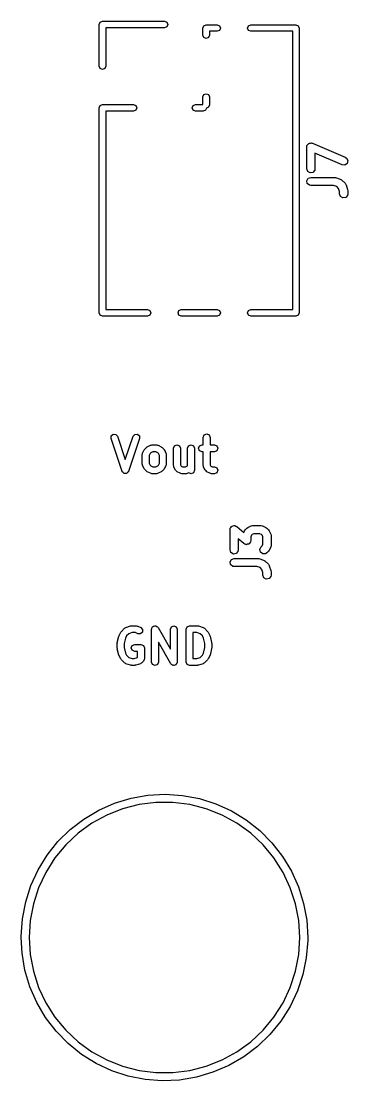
# Model space of a CAD drawing. Extents: x 83.4 to 116.6, y -116.6 to -83.4.
# Drawn here: x 83.39 to 89.35, y -116.61 to -97.28 of the extents above; entities that cross this region are included whole.
import ezdxf

# ---------------------------------------------------------------- set-up
doc = ezdxf.new("R2010")
doc.units = 0
doc.layers.add('BLACK', color=7, linetype='CONTINUOUS')

msp = doc.modelspace()

# ---------------------------------------------------------------- linework, layer by layer
at = {"layer": 'BLACK', "linetype": 'CONTINUOUS'}
for p, q in [((84.8276, -97.2926), (84.87, -97.275)), ((84.87, -97.275), (86, -97.275)), ((86, -97.275), (86.0424, -97.2926)), ((84.81, -97.335), (84.8276, -97.2926)), ((84.81, -98.095), (84.81, -97.335)), ((86, -97.395), (84.93, -97.395)), ((84.93, -97.395), (84.93, -98.095)), ((86.0424, -97.3774), (86, -97.395)), ((86.0424, -97.2926), (86.06, -97.335)), ((86.06, -97.335), (86.0424, -97.3774)), ((86.7, -97.4), (86.7176, -97.3576)), ((86.7, -97.5315), (86.7, -97.4)), ((86.7176, -97.3576), (86.76, -97.34)), ((86.76, -97.34), (86.9625, -97.34)), ((86.9625, -97.46), (86.82, -97.46)), ((86.82, -97.46), (86.82, -97.5315)), ((86.9625, -97.34), (87.0049, -97.3576)), ((87.0049, -97.4424), (86.9625, -97.46)), ((87.0049, -97.3576), (87.0225, -97.4)), ((87.0225, -97.4), (87.0049, -97.4424)), ((87.5175, -97.4), (87.5351, -97.3576)), ((87.5351, -97.4424), (87.5175, -97.4)), ((87.5351, -97.3576), (87.5775, -97.34)), ((87.5775, -97.46), (87.5351, -97.4424)), ((87.5775, -97.34), (88.4, -97.34)), ((88.34, -97.46), (87.5775, -97.46)), ((88.34, -102.54), (88.34, -97.46)), ((88.4, -97.34), (88.4424, -97.3576)), ((88.4424, -97.3576), (88.46, -97.4)), ((88.46, -97.4), (88.46, -102.6)), ((86.7176, -97.574), (86.7, -97.5315)), ((86.76, -97.5915), (86.7176, -97.574)), ((86.8024, -97.574), (86.76, -97.5915)), ((86.82, -97.5315), (86.8024, -97.574)), ((84.8276, -98.1374), (84.81, -98.095)), ((84.87, -98.155), (84.8276, -98.1374)), ((84.9124, -98.1374), (84.87, -98.155)), ((84.93, -98.095), (84.9124, -98.1374)), ((86.7, -98.6585), (86.7176, -98.616)), ((86.7176, -98.616), (86.76, -98.5985)), ((86.76, -98.5985), (86.8024, -98.616)), ((86.8024, -98.616), (86.82, -98.6585)), ((84.81, -98.855), (84.8276, -98.8126)), ((84.8276, -98.8126), (84.87, -98.795)), ((84.87, -98.795), (85.4365, -98.795)), ((85.4365, -98.795), (85.479, -98.8126)), ((85.479, -98.8126), (85.4965, -98.855)), ((86.5035, -98.855), (86.521, -98.8126)), ((86.521, -98.8126), (86.5635, -98.795)), ((86.5635, -98.795), (86.7, -98.795)), ((86.7, -98.795), (86.7, -98.6585)), ((86.82, -98.8015), (86.8024, -98.844)), ((86.82, -98.6585), (86.82, -98.8015)), ((84.81, -102.6), (84.81, -98.855)), ((85.4365, -98.915), (84.93, -98.915)), ((84.93, -98.915), (84.93, -102.54)), ((85.479, -98.8974), (85.4365, -98.915)), ((85.4965, -98.855), (85.479, -98.8974)), ((86.521, -98.8974), (86.5035, -98.855)), ((86.5635, -98.915), (86.521, -98.8974)), ((86.7065, -98.915), (86.5635, -98.915)), ((86.749, -98.8974), (86.7065, -98.915)), ((86.7646, -98.8596), (86.749, -98.8974)), ((86.8024, -98.844), (86.7646, -98.8596)), ((88.5964, -99.5714), (88.601, -99.5458)), ((88.5964, -99.9714), (88.5964, -99.5714)), ((88.601, -99.5458), (88.6066, -99.539)), ((88.6066, -99.539), (88.6087, -99.5304)), ((88.6087, -99.5304), (88.6227, -99.5199)), ((88.6227, -99.5199), (88.6339, -99.5065)), ((88.6339, -99.5065), (88.6427, -99.5049)), ((88.6427, -99.5049), (88.6497, -99.4996)), ((88.6497, -99.4996), (88.6672, -99.5006)), ((88.6672, -99.5006), (88.6845, -99.4976)), ((88.6845, -99.4976), (88.6921, -99.502)), ((88.6921, -99.502), (88.701, -99.5025)), ((88.701, -99.5025), (89.301, -99.7596)), ((89.2419, -99.8975), (88.7464, -99.6852)), ((88.7464, -99.6852), (88.7464, -99.9714)), ((89.301, -99.7596), (89.3228, -99.7739)), ((89.3228, -99.7739), (89.3459, -99.8197)), ((88.614, -100.02), (88.5964, -99.9714)), ((88.7464, -99.9714), (88.7419, -99.9971)), ((89.2931, -99.9004), (89.2419, -99.8975)), ((89.3342, -99.8696), (89.2931, -99.9004)), ((89.3459, -99.8197), (89.3342, -99.8696)), ((88.5976, -100.187), (88.6232, -100.143)), ((88.6584, -100.045), (88.614, -100.02)), ((88.6232, -100.143), (88.6714, -100.125)), ((88.7089, -100.036), (88.6584, -100.045)), ((88.6714, -100.125), (89.1, -100.125)), ((88.7419, -99.9971), (88.7089, -100.036)), ((89.1, -100.125), (89.1221, -100.129)), ((89.1221, -100.129), (89.1237, -100.129)), ((89.1237, -100.129), (89.2094, -100.157)), ((89.2094, -100.157), (89.2323, -100.17)), ((89.2323, -100.17), (89.2347, -100.174)), ((89.2347, -100.174), (89.2387, -100.176)), ((89.2387, -100.176), (89.2959, -100.233)), ((88.6065, -100.237), (88.5976, -100.187)), ((88.6458, -100.27), (88.6065, -100.237)), ((88.6714, -100.275), (88.6458, -100.27)), ((89.0878, -100.275), (88.6714, -100.275)), ((89.1452, -100.294), (89.0878, -100.275)), ((89.1773, -100.326), (89.1452, -100.294)), ((89.1964, -100.384), (89.1773, -100.326)), ((89.2959, -100.233), (89.3108, -100.254)), ((89.3108, -100.254), (89.3112, -100.258)), ((89.3112, -100.258), (89.314, -100.262)), ((89.314, -100.262), (89.3426, -100.348)), ((89.3426, -100.348), (89.3459, -100.37)), ((89.3459, -100.37), (89.3464, -100.371)), ((89.3464, -100.371), (89.3464, -100.429)), ((89.1964, -100.429), (89.1964, -100.384)), ((89.214, -100.477), (89.1964, -100.429)), ((89.2584, -100.502), (89.214, -100.477)), ((89.3089, -100.494), (89.2584, -100.502)), ((89.3419, -100.454), (89.3089, -100.494)), ((89.3464, -100.429), (89.3419, -100.454)), ((84.8276, -102.642), (84.81, -102.6)), ((84.87, -102.66), (84.8276, -102.642)), ((85.6925, -102.66), (84.87, -102.66)), ((84.93, -102.54), (85.6925, -102.54)), ((85.6925, -102.54), (85.7349, -102.558)), ((85.7349, -102.642), (85.6925, -102.66)), ((85.7349, -102.558), (85.7525, -102.6)), ((85.7525, -102.6), (85.7349, -102.642)), ((86.2475, -102.6), (86.2651, -102.558)), ((86.2651, -102.642), (86.2475, -102.6)), ((86.2651, -102.558), (86.3075, -102.54)), ((86.3075, -102.66), (86.2651, -102.642)), ((86.3075, -102.54), (86.9625, -102.54)), ((86.9625, -102.66), (86.3075, -102.66)), ((86.9625, -102.54), (87.0049, -102.558)), ((87.0049, -102.642), (86.9625, -102.66)), ((87.0049, -102.558), (87.0225, -102.6)), ((87.0225, -102.6), (87.0049, -102.642)), ((87.5175, -102.6), (87.5351, -102.558)), ((87.5351, -102.642), (87.5175, -102.6)), ((87.5351, -102.558), (87.5775, -102.54)), ((87.5775, -102.66), (87.5351, -102.642)), ((87.5775, -102.54), (88.34, -102.54)), ((88.4, -102.66), (87.5775, -102.66)), ((88.4424, -102.642), (88.4, -102.66)), ((88.46, -102.6), (88.4424, -102.642)), ((85.0298, -104.843), (85.066, -104.812)), ((85.066, -104.812), (85.1137, -104.816)), ((85.1137, -104.816), (85.145, -104.852)), ((85.4264, -104.852), (85.4578, -104.816)), ((85.4578, -104.816), (85.5055, -104.812)), ((85.5055, -104.812), (85.5416, -104.843)), ((86.7272, -104.827), (86.7714, -104.809)), ((86.7714, -104.809), (86.8156, -104.827)), ((85.0264, -104.891), (85.0298, -104.843)), ((85.2264, -105.491), (85.0264, -104.891)), ((85.145, -104.852), (85.2857, -105.274)), ((85.2857, -105.274), (85.4264, -104.852)), ((85.545, -104.891), (85.345, -105.491)), ((85.5416, -104.843), (85.545, -104.891)), ((85.6863, -105.044), (85.7435, -105.016)), ((85.7435, -105.016), (85.758, -105.014)), ((85.758, -105.014), (85.7714, -105.009)), ((85.7714, -105.009), (85.8571, -105.009)), ((85.8571, -105.009), (85.8706, -105.014)), ((85.8706, -105.014), (85.8851, -105.016)), ((85.8851, -105.016), (85.9422, -105.044)), ((86.1844, -105.027), (86.2286, -105.009)), ((86.2286, -105.009), (86.2728, -105.027)), ((86.4415, -105.027), (86.4857, -105.009)), ((86.4857, -105.009), (86.5299, -105.027)), ((86.6415, -105.027), (86.6857, -105.009)), ((86.6857, -105.009), (86.7089, -105.009)), ((86.7089, -104.871), (86.7272, -104.827)), ((86.7089, -105.009), (86.7089, -104.871)), ((86.8156, -104.827), (86.8339, -104.871)), ((86.8339, -104.871), (86.8339, -105.009)), ((86.8339, -105.009), (86.9143, -105.009)), ((86.9143, -105.009), (86.9585, -105.027)), ((85.5946, -105.186), (85.6002, -105.172)), ((85.5946, -105.357), (85.5946, -105.186)), ((85.6002, -105.172), (85.6012, -105.158)), ((85.6012, -105.158), (85.6298, -105.101)), ((85.6298, -105.101), (85.6376, -105.094)), ((85.6376, -105.094), (85.6415, -105.084)), ((85.6415, -105.084), (85.6701, -105.056)), ((85.6701, -105.056), (85.6796, -105.052)), ((85.6796, -105.052), (85.6863, -105.044)), ((85.7371, -105.166), (85.7196, -105.2)), ((85.7196, -105.2), (85.7196, -105.342)), ((85.7513, -105.151), (85.7371, -105.166)), ((85.7862, -105.134), (85.7513, -105.151)), ((85.8424, -105.134), (85.7862, -105.134)), ((85.8773, -105.151), (85.8424, -105.134)), ((85.8915, -105.166), (85.8773, -105.151)), ((85.9089, -105.2), (85.8915, -105.166)), ((85.9089, -105.342), (85.9089, -105.2)), ((85.9422, -105.044), (85.949, -105.052)), ((85.949, -105.052), (85.9585, -105.056)), ((85.9585, -105.056), (85.987, -105.084)), ((85.987, -105.084), (85.991, -105.094)), ((85.991, -105.094), (85.9988, -105.101)), ((85.9988, -105.101), (86.0273, -105.158)), ((86.0273, -105.158), (86.0284, -105.172)), ((86.0284, -105.172), (86.0339, -105.186)), ((86.0339, -105.186), (86.0339, -105.357)), ((86.1661, -105.071), (86.1844, -105.027)), ((86.1661, -105.386), (86.1661, -105.071)), ((86.2728, -105.027), (86.2911, -105.071)), ((86.2911, -105.071), (86.2911, -105.371)), ((86.4232, -105.071), (86.4415, -105.027)), ((86.4232, -105.388), (86.4232, -105.071)), ((86.5299, -105.027), (86.5482, -105.071)), ((86.5482, -105.071), (86.5482, -105.471)), ((86.6232, -105.071), (86.6415, -105.027)), ((86.6415, -105.116), (86.6232, -105.071)), ((86.6857, -105.134), (86.6415, -105.116)), ((86.7089, -105.134), (86.6857, -105.134)), ((86.7089, -105.386), (86.7089, -105.134)), ((86.9143, -105.134), (86.8339, -105.134)), ((86.8339, -105.134), (86.8339, -105.371)), ((86.9585, -105.116), (86.9143, -105.134)), ((86.9585, -105.027), (86.9768, -105.071)), ((86.9768, -105.071), (86.9585, -105.116)), ((85.6002, -105.371), (85.5946, -105.357)), ((85.6012, -105.385), (85.6002, -105.371)), ((85.6298, -105.442), (85.6012, -105.385)), ((85.7196, -105.342), (85.7371, -105.377)), ((85.7371, -105.377), (85.7513, -105.391)), ((85.7513, -105.391), (85.7862, -105.409)), ((85.8424, -105.409), (85.8773, -105.391)), ((85.8773, -105.391), (85.8915, -105.377)), ((85.8915, -105.377), (85.9089, -105.342)), ((86.0273, -105.385), (85.9988, -105.442)), ((86.0284, -105.371), (86.0273, -105.385)), ((86.0339, -105.357), (86.0284, -105.371)), ((86.1716, -105.399), (86.1661, -105.386)), ((86.1727, -105.414), (86.1716, -105.399)), ((86.2911, -105.371), (86.3037, -105.396)), ((86.3037, -105.396), (86.329, -105.409)), ((86.3852, -105.409), (86.4201, -105.391)), ((86.4201, -105.391), (86.4232, -105.388)), ((86.7145, -105.399), (86.7089, -105.386)), ((86.7155, -105.414), (86.7145, -105.399)), ((86.8339, -105.371), (86.8466, -105.396)), ((86.8466, -105.396), (86.8719, -105.409)), ((85.2295, -105.495), (85.2264, -105.491)), ((85.2298, -105.499), (85.2295, -105.495)), ((85.2448, -105.512), (85.2298, -105.499)), ((85.2578, -105.527), (85.2448, -105.512)), ((85.2624, -105.528), (85.2578, -105.527)), ((85.2659, -105.531), (85.2624, -105.528)), ((85.2857, -105.529), (85.2659, -105.531)), ((85.3055, -105.531), (85.2857, -105.529)), ((85.309, -105.528), (85.3055, -105.531)), ((85.3137, -105.527), (85.309, -105.528)), ((85.3266, -105.512), (85.3137, -105.527)), ((85.3416, -105.499), (85.3266, -105.512)), ((85.3419, -105.495), (85.3416, -105.499)), ((85.345, -105.491), (85.3419, -105.495)), ((85.6376, -105.449), (85.6298, -105.442)), ((85.6415, -105.458), (85.6376, -105.449)), ((85.6701, -105.487), (85.6415, -105.458)), ((85.6796, -105.491), (85.6701, -105.487)), ((85.6863, -105.499), (85.6796, -105.491)), ((85.7435, -105.527), (85.6863, -105.499)), ((85.758, -105.528), (85.7435, -105.527)), ((85.7714, -105.534), (85.758, -105.528)), ((85.8571, -105.534), (85.7714, -105.534)), ((85.7862, -105.409), (85.8424, -105.409)), ((85.8706, -105.528), (85.8571, -105.534)), ((85.8851, -105.527), (85.8706, -105.528)), ((85.9422, -105.499), (85.8851, -105.527)), ((85.949, -105.491), (85.9422, -105.499)), ((85.9585, -105.487), (85.949, -105.491)), ((85.9871, -105.458), (85.9585, -105.487)), ((85.991, -105.449), (85.9871, -105.458)), ((85.9988, -105.442), (85.991, -105.449)), ((86.2012, -105.471), (86.1727, -105.414)), ((86.2162, -105.484), (86.2012, -105.471)), ((86.2292, -105.499), (86.2162, -105.484)), ((86.2863, -105.527), (86.2292, -105.499)), ((86.3008, -105.528), (86.2863, -105.527)), ((86.3143, -105.534), (86.3008, -105.528)), ((86.4, -105.534), (86.3143, -105.534)), ((86.329, -105.409), (86.3852, -105.409)), ((86.4134, -105.528), (86.4, -105.534)), ((86.428, -105.527), (86.4134, -105.528)), ((86.4469, -105.518), (86.428, -105.527)), ((86.4857, -105.534), (86.4469, -105.518)), ((86.5299, -105.516), (86.4857, -105.534)), ((86.5482, -105.471), (86.5299, -105.516)), ((86.7441, -105.471), (86.7155, -105.414)), ((86.7591, -105.484), (86.7441, -105.471)), ((86.772, -105.499), (86.7591, -105.484)), ((86.8292, -105.527), (86.772, -105.499)), ((86.8437, -105.528), (86.8292, -105.527)), ((86.8571, -105.534), (86.8437, -105.528)), ((86.9143, -105.534), (86.8571, -105.534)), ((86.8719, -105.409), (86.9143, -105.409)), ((86.9143, -105.409), (86.9585, -105.427)), ((86.9585, -105.516), (86.9143, -105.534)), ((86.9585, -105.427), (86.9768, -105.471)), ((86.9768, -105.471), (86.9585, -105.516)), ((87.1964, -106.555), (87.1984, -106.544)), ((87.1964, -106.926), (87.1964, -106.555)), ((87.1979, -106.54), (87.1995, -106.538)), ((87.1984, -106.544), (87.1979, -106.54)), ((87.1995, -106.538), (87.201, -106.529)), ((87.201, -106.529), (87.2139, -106.514)), ((87.2139, -106.514), (87.2244, -106.497)), ((87.2244, -106.497), (87.2301, -106.495)), ((87.2301, -106.495), (87.2339, -106.49)), ((87.2339, -106.49), (87.2538, -106.487)), ((87.2538, -106.487), (87.273, -106.48)), ((87.273, -106.48), (87.2786, -106.482)), ((87.2786, -106.482), (87.2845, -106.481)), ((87.2845, -106.481), (87.302, -106.491)), ((87.302, -106.491), (87.3208, -106.499)), ((87.3208, -106.499), (87.4465, -106.609)), ((87.4615, -106.579), (87.4748, -106.561)), ((87.4748, -106.561), (87.4755, -106.559)), ((87.4755, -106.559), (87.5041, -106.531)), ((87.5041, -106.531), (87.5225, -106.518)), ((87.5225, -106.518), (87.5236, -106.516)), ((87.5236, -106.516), (87.5807, -106.488)), ((87.5807, -106.488), (87.6057, -106.48)), ((87.6057, -106.48), (87.6101, -106.482)), ((87.6101, -106.482), (87.6143, -106.48)), ((87.6143, -106.48), (87.7571, -106.48)), ((87.7571, -106.48), (87.7828, -106.485)), ((87.7828, -106.485), (87.7862, -106.487)), ((87.7862, -106.487), (87.7907, -106.488)), ((87.7907, -106.488), (87.8478, -106.516)), ((87.8478, -106.516), (87.8658, -106.53)), ((87.8658, -106.53), (87.8673, -106.531)), ((87.8673, -106.531), (87.8959, -106.559)), ((87.8959, -106.559), (87.9088, -106.577)), ((87.4506, -106.811), (87.3464, -106.72)), ((87.3464, -106.72), (87.3464, -106.926)), ((87.4465, -106.609), (87.4615, -106.579)), ((87.575, -106.755), (87.573, -106.766)), ((87.5902, -106.657), (87.575, -106.687)), ((87.575, -106.687), (87.575, -106.755)), ((87.6016, -106.645), (87.5902, -106.657)), ((87.632, -106.63), (87.6016, -106.645)), ((87.7394, -106.63), (87.632, -106.63)), ((87.7699, -106.645), (87.7394, -106.63)), ((87.7812, -106.657), (87.7699, -106.645)), ((87.7964, -106.687), (87.7812, -106.657)), ((87.7964, -106.823), (87.7964, -106.687)), ((87.9088, -106.577), (87.9099, -106.579)), ((87.9099, -106.579), (87.9385, -106.636)), ((87.9385, -106.636), (87.9459, -106.661)), ((87.9459, -106.661), (87.9449, -106.665)), ((87.9449, -106.665), (87.9464, -106.669)), ((87.9464, -106.669), (87.9464, -106.841)), ((87.214, -106.975), (87.1964, -106.926)), ((87.3464, -106.926), (87.3419, -106.952)), ((87.4695, -106.819), (87.4506, -106.811)), ((87.487, -106.829), (87.4695, -106.819)), ((87.4929, -106.828), (87.487, -106.829)), ((87.4984, -106.83), (87.4929, -106.828)), ((87.5176, -106.823), (87.4984, -106.83)), ((87.5375, -106.82), (87.5176, -106.823)), ((87.5413, -106.815), (87.5375, -106.82)), ((87.547, -106.813), (87.5413, -106.815)), ((87.5575, -106.796), (87.547, -106.813)), ((87.5705, -106.781), (87.5575, -106.796)), ((87.572, -106.772), (87.5705, -106.781)), ((87.5736, -106.77), (87.572, -106.772)), ((87.573, -106.766), (87.5736, -106.77)), ((87.7396, -106.92), (87.7613, -106.873)), ((87.7528, -106.969), (87.7396, -106.92)), ((87.7613, -106.873), (87.7812, -106.853)), ((87.7812, -106.853), (87.7964, -106.823)), ((87.8966, -106.949), (87.8959, -106.951)), ((87.9099, -106.931), (87.8966, -106.949)), ((87.9385, -106.874), (87.9099, -106.931)), ((87.939, -106.87), (87.9385, -106.874)), ((87.9419, -106.866), (87.939, -106.87)), ((87.9464, -106.841), (87.9419, -106.866)), ((87.1976, -107.142), (87.2232, -107.098)), ((87.2065, -107.192), (87.1976, -107.142)), ((87.2584, -107), (87.214, -106.975)), ((87.2232, -107.098), (87.2714, -107.08)), ((87.3089, -106.991), (87.2584, -107)), ((87.2714, -107.08), (87.7, -107.08)), ((87.3419, -106.952), (87.3089, -106.991)), ((87.7, -107.08), (87.7221, -107.084)), ((87.7221, -107.084), (87.7237, -107.084)), ((87.7237, -107.084), (87.8094, -107.112)), ((87.7949, -106.999), (87.7528, -106.969)), ((87.846, -106.994), (87.7949, -106.999)), ((87.8094, -107.112), (87.8323, -107.125)), ((87.8323, -107.125), (87.8347, -107.129)), ((87.8347, -107.129), (87.8387, -107.131)), ((87.8387, -107.131), (87.8959, -107.188)), ((87.8673, -106.979), (87.846, -106.994)), ((87.8959, -106.951), (87.8673, -106.979)), ((87.2458, -107.225), (87.2065, -107.192)), ((87.2714, -107.23), (87.2458, -107.225)), ((87.6878, -107.23), (87.2714, -107.23)), ((87.7452, -107.249), (87.6878, -107.23)), ((87.7773, -107.281), (87.7452, -107.249)), ((87.7964, -107.339), (87.7773, -107.281)), ((87.8959, -107.188), (87.9108, -107.209)), ((87.9108, -107.209), (87.9112, -107.213)), ((87.9112, -107.213), (87.914, -107.217)), ((87.914, -107.217), (87.9426, -107.303)), ((87.9426, -107.303), (87.9459, -107.325)), ((87.9459, -107.325), (87.9464, -107.326)), ((87.9464, -107.326), (87.9464, -107.384)), ((87.7964, -107.384), (87.7964, -107.339)), ((87.814, -107.432), (87.7964, -107.384)), ((87.8584, -107.457), (87.814, -107.432)), ((87.9089, -107.449), (87.8584, -107.457)), ((87.9419, -107.409), (87.9089, -107.449)), ((87.9464, -107.384), (87.9419, -107.409)), ((85.1679, -108.499), (85.1722, -108.493)), ((85.1722, -108.493), (85.1727, -108.486)), ((85.1727, -108.486), (85.2012, -108.429)), ((85.2012, -108.429), (85.209, -108.422)), ((85.209, -108.422), (85.2129, -108.413)), ((85.2129, -108.413), (85.2701, -108.356)), ((85.2701, -108.356), (85.2835, -108.35)), ((85.2835, -108.35), (85.2945, -108.341)), ((85.3085, -108.494), (85.2875, -108.536)), ((85.2945, -108.341), (85.3802, -108.312)), ((85.348, -108.455), (85.3085, -108.494)), ((85.4101, -108.434), (85.348, -108.455)), ((85.3802, -108.312), (85.3905, -108.313)), ((85.3905, -108.313), (85.4, -108.309)), ((85.4, -108.309), (85.4857, -108.309)), ((85.471, -108.434), (85.4101, -108.434)), ((85.5149, -108.456), (85.471, -108.434)), ((85.4857, -108.309), (85.4992, -108.314)), ((85.4992, -108.314), (85.5137, -108.316)), ((85.5137, -108.316), (85.5708, -108.344)), ((85.5626, -108.459), (85.5149, -108.456)), ((85.5988, -108.428), (85.5626, -108.459)), ((85.5708, -108.344), (85.6021, -108.38)), ((85.6021, -108.38), (85.5988, -108.428)), ((85.7661, -108.371), (85.7694, -108.363)), ((85.7661, -108.971), (85.7661, -108.371)), ((85.7683, -108.355), (85.7782, -108.342)), ((85.7694, -108.363), (85.7683, -108.355)), ((85.7782, -108.342), (85.7844, -108.327)), ((85.7844, -108.327), (85.7923, -108.324)), ((85.7923, -108.324), (85.7976, -108.317)), ((85.7976, -108.317), (85.8136, -108.315)), ((85.8136, -108.315), (85.8286, -108.309)), ((85.8286, -108.309), (85.8365, -108.312)), ((85.8365, -108.312), (85.845, -108.311)), ((85.845, -108.311), (85.8578, -108.321)), ((85.8578, -108.321), (85.8728, -108.327)), ((85.8728, -108.327), (85.876, -108.335)), ((85.876, -108.335), (85.8828, -108.34)), ((85.8828, -108.34), (86.1089, -108.736)), ((86.1089, -108.371), (86.1272, -108.327)), ((86.1089, -108.736), (86.1089, -108.371)), ((86.1272, -108.327), (86.1714, -108.309)), ((86.1714, -108.309), (86.2156, -108.327)), ((86.2156, -108.327), (86.2339, -108.371)), ((86.2339, -108.371), (86.2339, -108.971)), ((86.3946, -108.371), (86.4129, -108.327)), ((86.3946, -108.971), (86.3946, -108.371)), ((86.4129, -108.327), (86.4571, -108.309)), ((86.4571, -108.309), (86.6, -108.309)), ((86.5196, -108.434), (86.5196, -108.909)), ((86.5899, -108.434), (86.5196, -108.434)), ((86.652, -108.455), (86.5899, -108.434)), ((86.6, -108.309), (86.6095, -108.313)), ((86.6095, -108.313), (86.6198, -108.312)), ((86.6198, -108.312), (86.7055, -108.341)), ((86.6915, -108.494), (86.652, -108.455)), ((86.7125, -108.536), (86.6915, -108.494)), ((86.7055, -108.341), (86.7165, -108.35)), ((86.7165, -108.35), (86.7299, -108.356)), ((86.7299, -108.356), (86.7871, -108.413)), ((86.7871, -108.413), (86.791, -108.422)), ((86.791, -108.422), (86.7988, -108.429)), ((86.7988, -108.429), (86.8273, -108.486)), ((86.8273, -108.486), (86.8278, -108.493)), ((86.8278, -108.493), (86.8321, -108.499)), ((85.1375, -108.629), (85.1405, -108.621)), ((85.1375, -108.714), (85.1375, -108.629)), ((85.1394, -108.613), (85.1679, -108.499)), ((85.1405, -108.621), (85.1394, -108.613)), ((85.2875, -108.536), (85.2625, -108.636)), ((85.2625, -108.636), (85.2625, -108.707)), ((85.3946, -108.714), (85.4129, -108.67)), ((85.4129, -108.67), (85.4571, -108.652)), ((85.4571, -108.652), (85.5714, -108.652)), ((85.5714, -108.652), (85.6156, -108.67)), ((85.6156, -108.67), (85.6339, -108.714)), ((86.1172, -109.002), (85.8911, -108.607)), ((85.8911, -108.607), (85.8911, -108.971)), ((86.7375, -108.636), (86.7125, -108.536)), ((86.7375, -108.707), (86.7375, -108.636)), ((86.8321, -108.499), (86.8606, -108.613)), ((86.8606, -108.613), (86.8595, -108.621)), ((86.8595, -108.621), (86.8625, -108.629)), ((86.8625, -108.629), (86.8625, -108.714)), ((85.1405, -108.722), (85.1375, -108.714)), ((85.1394, -108.729), (85.1405, -108.722)), ((85.1679, -108.844), (85.1394, -108.729)), ((85.1722, -108.849), (85.1679, -108.844)), ((85.1727, -108.857), (85.1722, -108.849)), ((85.2012, -108.914), (85.1727, -108.857)), ((85.2625, -108.707), (85.2875, -108.807)), ((85.2875, -108.807), (85.3085, -108.849)), ((85.3085, -108.849), (85.348, -108.888)), ((85.4129, -108.758), (85.3946, -108.714)), ((85.4571, -108.777), (85.4129, -108.758)), ((85.5089, -108.777), (85.4571, -108.777)), ((85.5089, -108.888), (85.5089, -108.777)), ((85.6339, -108.714), (85.6339, -108.914)), ((86.652, -108.888), (86.6915, -108.849)), ((86.6915, -108.849), (86.7125, -108.807)), ((86.7125, -108.807), (86.7375, -108.707)), ((86.8273, -108.857), (86.7988, -108.914)), ((86.8278, -108.849), (86.8273, -108.857)), ((86.8321, -108.844), (86.8278, -108.849)), ((86.8606, -108.729), (86.8321, -108.844)), ((86.8625, -108.714), (86.8595, -108.722)), ((86.8595, -108.722), (86.8606, -108.729)), ((85.209, -108.92), (85.2012, -108.914)), ((85.2129, -108.93), (85.209, -108.92)), ((85.2701, -108.987), (85.2129, -108.93)), ((85.2835, -108.993), (85.2701, -108.987)), ((85.2945, -109.002), (85.2835, -108.993)), ((85.3802, -109.031), (85.2945, -109.002)), ((85.348, -108.888), (85.4101, -108.909)), ((85.3905, -109.03), (85.3802, -109.031)), ((85.4, -109.034), (85.3905, -109.03)), ((85.4571, -109.034), (85.4, -109.034)), ((85.4101, -108.909), (85.447, -108.909)), ((85.447, -108.909), (85.5089, -108.888)), ((85.4666, -109.03), (85.4571, -109.034)), ((85.4769, -109.031), (85.4666, -109.03)), ((85.5626, -109.002), (85.4769, -109.031)), ((85.5736, -108.993), (85.5626, -109.002)), ((85.5871, -108.987), (85.5736, -108.993)), ((85.6156, -108.958), (85.5871, -108.987)), ((85.6286, -108.927), (85.6156, -108.958)), ((85.6339, -108.914), (85.6286, -108.927)), ((85.7844, -109.016), (85.7661, -108.971)), ((85.8286, -109.034), (85.7844, -109.016)), ((85.8728, -109.016), (85.8286, -109.034)), ((85.8911, -108.971), (85.8728, -109.016)), ((86.1239, -109.008), (86.1172, -109.002)), ((86.1272, -109.016), (86.1239, -109.008)), ((86.1422, -109.022), (86.1272, -109.016)), ((86.155, -109.032), (86.1422, -109.022)), ((86.1635, -109.031), (86.155, -109.032)), ((86.1714, -109.034), (86.1635, -109.031)), ((86.1864, -109.028), (86.1714, -109.034)), ((86.2024, -109.026), (86.1864, -109.028)), ((86.2077, -109.019), (86.2024, -109.026)), ((86.2156, -109.016), (86.2077, -109.019)), ((86.2218, -109.001), (86.2156, -109.016)), ((86.2317, -108.988), (86.2218, -109.001)), ((86.2339, -108.971), (86.2306, -108.979)), ((86.2306, -108.979), (86.2317, -108.988)), ((86.4129, -109.016), (86.3946, -108.971)), ((86.4571, -109.034), (86.4129, -109.016)), ((86.6, -109.034), (86.4571, -109.034)), ((86.5196, -108.909), (86.5899, -108.909)), ((86.5899, -108.909), (86.652, -108.888)), ((86.6095, -109.03), (86.6, -109.034)), ((86.6198, -109.031), (86.6095, -109.03)), ((86.7055, -109.002), (86.6198, -109.031)), ((86.7165, -108.993), (86.7055, -109.002)), ((86.7299, -108.987), (86.7165, -108.993)), ((86.7871, -108.93), (86.7299, -108.987)), ((86.791, -108.92), (86.7871, -108.93)), ((86.7988, -108.914), (86.791, -108.92)), ((85.6994, -111.402), (86.0137, -111.385)), ((86.0137, -111.385), (86.3277, -111.406)), ((84.8006, -111.676), (85.0885, -111.549)), ((85.0885, -111.549), (85.3895, -111.457)), ((85.5372, -111.574), (85.2368, -111.651)), ((85.3895, -111.457), (85.6994, -111.402)), ((85.8449, -111.535), (85.5372, -111.574)), ((86.1551, -111.535), (85.8449, -111.535)), ((86.4628, -111.574), (86.1551, -111.535)), ((86.3277, -111.406), (86.6371, -111.464)), ((86.7632, -111.651), (86.4628, -111.574)), ((86.6371, -111.464), (86.9371, -111.559)), ((86.9371, -111.559), (87.2236, -111.689)), ((84.5302, -111.837), (84.8006, -111.676)), ((84.9484, -111.765), (84.6766, -111.915)), ((85.2368, -111.651), (84.9484, -111.765)), ((87.0516, -111.765), (86.7632, -111.651)), ((87.3234, -111.915), (87.0516, -111.765)), ((87.2236, -111.689), (87.4924, -111.853)), ((84.281, -112.029), (84.5302, -111.837)), ((84.6766, -111.915), (84.4256, -112.097)), ((87.5744, -112.097), (87.3234, -111.915)), ((87.4924, -111.853), (87.7396, -112.048)), ((84.0567, -112.25), (84.281, -112.029)), ((84.4256, -112.097), (84.1995, -112.309)), ((87.8005, -112.309), (87.5744, -112.097)), ((87.7396, -112.048), (87.9615, -112.271)), ((83.8605, -112.496), (84.0567, -112.25)), ((84.1995, -112.309), (84.0018, -112.548)), ((87.9982, -112.548), (87.8005, -112.309)), ((87.9615, -112.271), (88.1551, -112.519)), ((83.6954, -112.764), (83.8605, -112.496)), ((84.0018, -112.548), (83.8356, -112.81)), ((88.1644, -112.81), (87.9982, -112.548)), ((88.1551, -112.519), (88.3174, -112.788)), ((83.5636, -113.05), (83.6954, -112.764)), ((83.8356, -112.81), (83.7036, -113.091)), ((88.2964, -113.091), (88.1644, -112.81)), ((88.3174, -112.788), (88.4462, -113.076)), ((83.4672, -113.35), (83.5636, -113.05)), ((83.7036, -113.091), (83.6077, -113.386)), ((88.3923, -113.386), (88.2964, -113.091)), ((88.4462, -113.076), (88.5395, -113.376)), ((83.4074, -113.659), (83.4672, -113.35)), ((83.6077, -113.386), (83.5496, -113.69)), ((88.4504, -113.69), (88.3923, -113.386)), ((88.5395, -113.376), (88.5961, -113.686)), ((83.3851, -113.973), (83.4074, -113.659)), ((83.5496, -113.69), (83.5301, -114)), ((88.4699, -114), (88.4504, -113.69)), ((88.5961, -113.686), (88.615, -114)), ((83.3865, -114), (83.3851, -113.973)), ((83.4008, -114.287), (83.3865, -114)), ((83.5301, -114), (83.5496, -114.31)), ((88.4504, -114.31), (88.4699, -114)), ((88.6144, -114.055), (88.5889, -114.368)), ((88.615, -114), (88.6144, -114.055)), ((83.4541, -114.597), (83.4008, -114.287)), ((83.5496, -114.31), (83.6077, -114.614)), ((88.3923, -114.614), (88.4504, -114.31)), ((88.5889, -114.368), (88.5259, -114.677)), ((83.5443, -114.899), (83.4541, -114.597)), ((83.6077, -114.614), (83.7036, -114.909)), ((88.2964, -114.909), (88.3923, -114.614)), ((88.5259, -114.677), (88.4263, -114.975)), ((83.67, -115.187), (83.5443, -114.899)), ((83.7036, -114.909), (83.8356, -115.19)), ((88.1644, -115.19), (88.2964, -114.909)), ((88.4263, -114.975), (88.2915, -115.26)), ((83.8295, -115.459), (83.67, -115.187)), ((83.8356, -115.19), (84.0018, -115.452)), ((87.9982, -115.452), (88.1644, -115.19)), ((88.2915, -115.26), (88.1236, -115.526)), ((84.0205, -115.709), (83.8295, -115.459)), ((84.0018, -115.452), (84.1995, -115.691)), ((87.8005, -115.691), (87.9982, -115.452)), ((88.1236, -115.526), (87.9249, -115.77)), ((84.2401, -115.934), (84.0205, -115.709)), ((84.1995, -115.691), (84.4256, -115.903)), ((87.5744, -115.903), (87.8005, -115.691)), ((87.9249, -115.77), (87.6983, -115.988)), ((84.4852, -116.132), (84.2401, -115.934)), ((84.4256, -115.903), (84.6766, -116.085)), ((87.3234, -116.085), (87.5744, -115.903)), ((87.6983, -115.988), (87.4471, -116.178)), ((84.7522, -116.298), (84.4852, -116.132)), ((84.6766, -116.085), (84.9484, -116.235)), ((87.0516, -116.235), (87.3234, -116.085)), ((87.4471, -116.178), (87.175, -116.336)), ((85.0374, -116.431), (84.7522, -116.298)), ((84.9484, -116.235), (85.2368, -116.349)), ((85.2368, -116.349), (85.5372, -116.426)), ((85.5372, -116.426), (85.8449, -116.465)), ((86.1551, -116.465), (86.4628, -116.426)), ((86.4628, -116.426), (86.7632, -116.349)), ((86.7632, -116.349), (87.0516, -116.235)), ((87.175, -116.336), (86.8858, -116.46)), ((85.3364, -116.529), (85.0374, -116.431)), ((85.6451, -116.591), (85.3364, -116.529)), ((85.9589, -116.615), (85.6451, -116.591)), ((85.8449, -116.465), (86.1551, -116.465)), ((86.2733, -116.601), (85.9589, -116.615)), ((86.5838, -116.549), (86.2733, -116.601)), ((86.8858, -116.46), (86.5838, -116.549))]:
    msp.add_line(p, q, dxfattribs=at)

doc.saveas('drawing.dxf')
